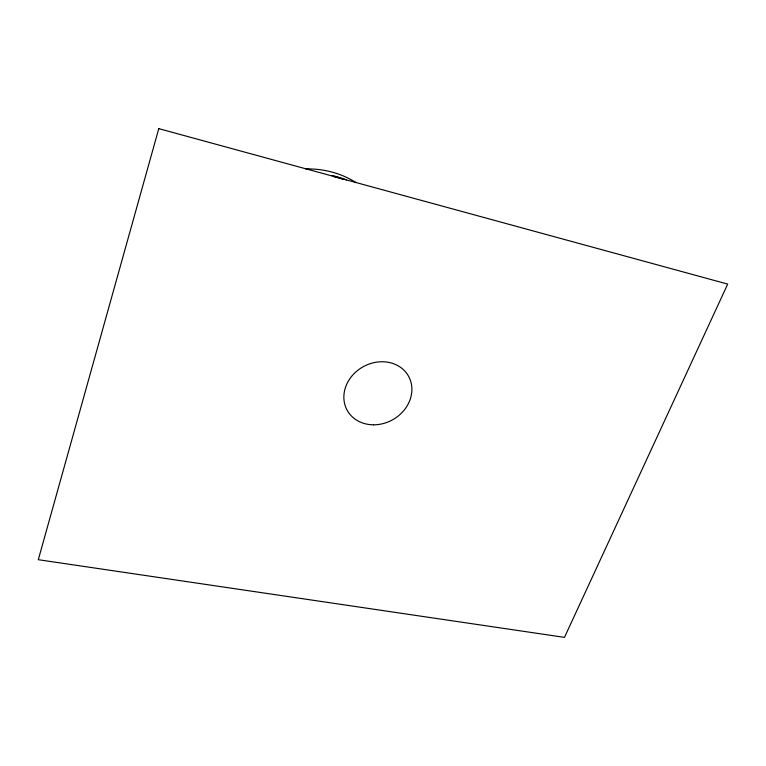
<?xml version="1.0" encoding="UTF-8"?>
<svg xmlns="http://www.w3.org/2000/svg" width="766" height="766" viewBox="0 0 766 766"><rect width="100%" height="100%" fill="white"/><g stroke="black" fill="none" stroke-linecap="round" stroke-linejoin="round"><path stroke-width="1.15" d="M334.005 176.601A94.946 87.448 -29.3 0 1 343.005 179.311M331.889 175.462A95.568 88.023 -29.3 0 1 346.347 179.895M305.787 168.941A93.634 86.491 -29.3 0 1 355.989 182.586M306.285 168.769A78.448 72.981 -29.3 0 1 308.688 169.047M158.782 128.631L38.3 559.697L564.485 637.369L727.7 284.09L158.782 128.631M373.482 424.814A35.102 30.343 -29.2 0 0 409.283 377.648A35.102 30.343 -29.2 0 0 350.847 377.36A35.102 30.343 -29.2 0 0 373.482 424.814"/></g></svg>
